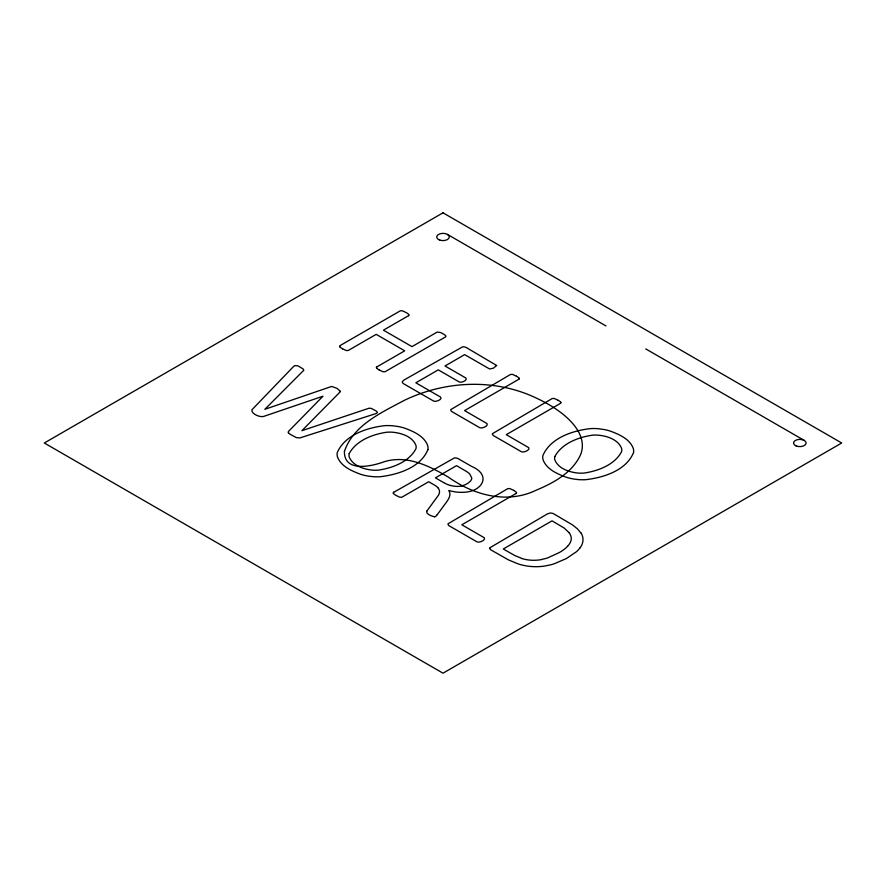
<?xml version="1.0" encoding="UTF-8"?>
<svg xmlns="http://www.w3.org/2000/svg" width="886" height="886" viewBox="0 0 886 886"><rect width="100%" height="100%" fill="white"/><g stroke="black" fill="none" stroke-linecap="round" stroke-linejoin="round"><path stroke-width="1.33" d="M340.445 391.39L337.057 388.389L331.862 386.484A5.161 2.979 0 0 0 330.6 386.794L264.836 409.321L303.189 370.857A4.829 2.791 0 0 0 303.809 370.204L303.078 368.93L298.759 366.317A22.737 13.124 0 0 0 297.774 365.818L294.639 365.641A13.622 7.863 0 0 0 293.244 366.837L251.912 409.797C251.07 413.684 259.487 417.45 263.485 416.486L322.991 396.208L288.814 431.105A3.699 2.137 0 0 0 288.459 433.032M426.742 511.222C425.778 514.035 431.881 516.35 434.661 516.771M426.775 511.167L438.437 495.263A21.186 12.227 0 0 0 439.511 491.675A15.184 8.76 0 0 0 438.315 488.264M436.842 515.209L446.134 502.595C448.604 499.283 451.661 494.477 448.803 490.49A34.942 20.168 0 0 0 456.157 492.007A23.025 13.29 0 0 0 463.312 492.295C482.283 491.963 492.151 475.117 471.518 466.357L458.195 458.671A4.984 2.879 0 0 0 455.338 457.896A2.935 1.694 0 0 0 454.463 457.896L393.694 492.328M408.535 315.682L383.45 330.168L411.968 346.636L437.152 332.095L440.508 332.505A17.332 10.001 0 0 1 442.302 333.402L442.911 333.745A14.785 8.539 0 0 1 445.658 335.75A1.827 1.052 0 0 1 445.425 336.979L385.045 371.732L383.018 371.755L379.075 369.905M376.915 366.87L404.703 350.823L376.185 334.354L348.187 350.513L346.293 350.535L342.528 348.818M518.742 379.319L464.563 410.595L487.034 423.574C488.839 426.055 481.762 428.746 479.869 427.772L452.115 411.746A4.984 2.879 0 0 1 450.775 410.096A2.935 1.694 0 0 1 450.775 409.587L510.513 374.457L512.507 374.379L516.427 376.185M560.439 403.385L506.249 434.672L528.72 447.64C530.592 450.022 523.726 452.779 521.566 451.838L493.812 435.812A4.984 2.879 0 0 1 492.472 434.162A2.935 1.694 0 0 1 492.461 433.664L552.211 398.523L554.204 398.445L558.125 400.262M516.017 493.502L461.827 524.789L484.299 537.758C486.115 540.25 478.961 542.985 477.078 541.922L449.379 525.941A4.984 2.879 0 0 1 448.05 524.29A2.935 1.694 0 0 1 448.039 523.781L507.789 488.64L509.782 488.563L513.692 490.379M541.601 559.476L545.355 558.59A36.968 21.342 0 0 0 547.626 557.903L559.31 552.554A48.652 28.086 0 0 0 567.561 546.374M522.064 558.512L514.832 555.555L503.281 548.999L552.044 520.846L564.172 528.045L569.333 532.896M447.441 234.413L605.924 325.915M645.794 348.929L804.278 440.431M443.576 482.549L435.436 477.853L456.556 465.659L466.457 471.452A25.816 14.907 0 0 1 469.713 473.944L471.762 478.019A10.034 5.792 0 0 1 471.54 479.26A13.655 7.885 0 0 1 470.222 481.32L467.841 483.269A21.663 12.504 0 0 1 466.678 483.966A16.502 9.524 0 0 1 462.005 485.816M580.762 532.851L577.528 528.931L572.555 524.933L553.739 513.825A4.984 2.879 0 0 0 550.882 513.06A2.935 1.694 0 0 0 549.996 513.049L547.249 514.002L489.736 547.847A2.935 1.694 0 0 0 489.725 548.356M408.623 315.726A1.827 1.052 0 0 0 408.823 314.519A14.564 8.406 0 0 0 406.165 312.592L402.465 310.798L400.35 310.798L340.058 345.595A1.894 1.096 0 0 0 339.814 346.814M342.594 348.774A15.173 8.76 0 0 1 339.781 346.825M376.616 368.044A1.827 1.052 0 0 1 376.827 366.826M379.119 369.883A13.899 8.029 0 0 1 376.594 368.055M519.041 378.145A1.827 1.052 0 0 1 518.831 379.363M516.372 376.218A14.564 8.406 0 0 1 519.063 378.134M560.727 402.222A1.827 1.052 0 0 1 560.528 403.429M558.069 400.295A14.564 8.406 0 0 1 560.76 402.211M340.445 391.435A5.161 2.979 0 0 1 339.892 392.155L301.882 430.707L368.964 408.236L371.156 408.357L375.31 410.495A19.669 11.352 0 0 1 376.661 411.392L377.425 412.367L376.816 413.142A14.685 8.483 0 0 1 375.132 413.862L299.845 437.939L296.323 437.595L290.553 434.505A14.807 8.55 0 0 1 288.603 433.01M436.643 515.176A6.435 3.721 0 0 1 434.86 516.881M393.605 492.284A1.827 1.052 0 0 0 393.406 493.502A14.564 8.406 0 0 0 396.064 495.429L399.664 497.179L401.823 497.245L428.702 481.729L434.273 484.952A18.451 10.654 0 0 1 438.393 488.241M450.42 485.528A25.738 14.863 0 0 1 443.631 482.516M462.104 485.971A14.242 8.218 0 0 1 450.531 485.406M516.106 493.546A1.827 1.052 0 0 0 516.305 492.339A14.564 8.406 0 0 0 513.647 490.412M579.998 547.869A44.821 25.871 0 0 1 576.509 551.668L566.375 558.557L554.16 563.806A45.585 26.325 0 0 1 550.084 564.958L544.004 566.154A34.244 19.769 0 0 1 523.117 565.257L522.131 565.035A42.163 24.343 0 0 1 518.232 563.928L508.354 559.841L491.077 550.007A4.984 2.879 0 0 1 489.736 548.356M580.961 532.807A35.65 20.588 0 0 1 580.042 547.869M567.472 546.341A29.061 16.779 0 0 0 571.204 539.707A26.104 15.073 0 0 0 569.299 532.907M541.645 559.542A24.697 14.265 0 0 1 522.009 558.579M496.636 365.486L493.347 368.222L489.581 368.964L464.663 354.633L444.993 365.984L466.014 378.112C467.797 380.459 461.174 383.062 459.28 381.999L438.271 369.861L415.844 382.807L440.685 397.149C442.679 399.376 436.023 402.166 433.763 401.148L403.695 383.793A4.984 2.879 0 0 1 402.355 382.143A2.935 1.694 0 0 1 402.344 381.633L403.983 380.039L462.614 346.836A2.935 1.694 0 0 1 463.5 346.825A4.984 2.879 0 0 1 466.379 347.6L496.636 365.486M344.41 451.495C344.056 472.526 371.156 466.49 383.848 461.861C406.53 454.562 429.134 465.815 448.305 477.089C473.622 495.086 506.936 504.4 536.329 490.135C553.861 482.815 572.633 472.559 580.707 454.385C587.462 436.632 572.079 420.595 558.811 411.06A139.634 80.615 0 0 0 537.525 398.656C495.861 378.256 445.868 380.36 404.448 400.284C381.788 412.389 353.082 425.269 344.41 451.495M427.927 449.556C420.628 467.564 397.991 474.663 380.094 476.734A32.173 18.573 0 0 1 372.286 476.602L368.421 476.125A36.127 20.854 0 0 1 360.768 474.342C351.808 470.998 341.188 466.545 337.477 456.977A29.371 16.956 0 0 1 337.212 452.724C344.776 434.871 367.158 427.573 385.144 425.634A32.66 18.861 0 0 1 392.93 425.801L398.722 426.62A36.304 20.954 0 0 1 404.448 428.071C413.363 431.382 423.885 435.812 427.606 445.304A29.991 17.321 0 0 1 427.927 449.556M633.556 452.502C626.258 470.521 603.621 477.609 585.724 479.68A32.173 18.573 0 0 1 577.916 479.559L574.05 479.082A36.127 20.854 0 0 1 566.398 477.288C557.438 473.955 546.817 469.491 543.107 459.923A29.371 16.956 0 0 1 542.841 455.681C550.405 437.828 572.788 430.53 590.774 428.591A32.66 18.861 0 0 1 598.559 428.746L604.352 429.577A36.304 20.954 0 0 1 610.077 431.028C618.993 434.328 629.514 438.769 633.235 448.261A29.991 17.321 0 0 1 633.556 452.502M349.206 453.577L349.051 454.385A20.622 11.906 0 0 0 349.128 456.777C352.694 465.859 363.925 469.336 372.895 470.167A23.036 13.301 0 0 0 378.632 470.101C392.642 467.952 409.033 461.905 415.933 448.726A21.109 12.182 0 0 0 415.988 445.514C412.511 436.444 401.358 432.999 392.454 432.202A23.833 13.755 0 0 0 386.761 432.235C372.641 434.262 356.294 440.486 349.206 453.577M554.835 456.534L554.68 457.331A20.622 11.906 0 0 0 554.758 459.723C558.324 468.816 569.554 472.282 578.525 473.113A23.036 13.301 0 0 0 584.262 473.046C598.272 470.898 614.662 464.851 621.562 451.683A21.109 12.182 0 0 0 621.618 448.471C618.14 439.401 606.988 435.945 598.083 435.148A23.833 13.755 0 0 0 592.391 435.192C578.27 437.208 561.923 443.432 554.835 456.534M443 212.817L44.3 443L443 673.183L841.7 443L443 212.817M796.149 445.935A6.291 3.633 0 0 0 806.094 443.377A6.291 3.633 0 0 0 797.267 439.689A6.291 3.633 0 0 0 796.149 445.935M439.855 240.128A6.291 3.633 0 0 0 449.291 236.983A6.291 3.633 0 0 0 439.855 233.838A6.291 3.633 0 0 0 439.855 240.128"/></g></svg>
